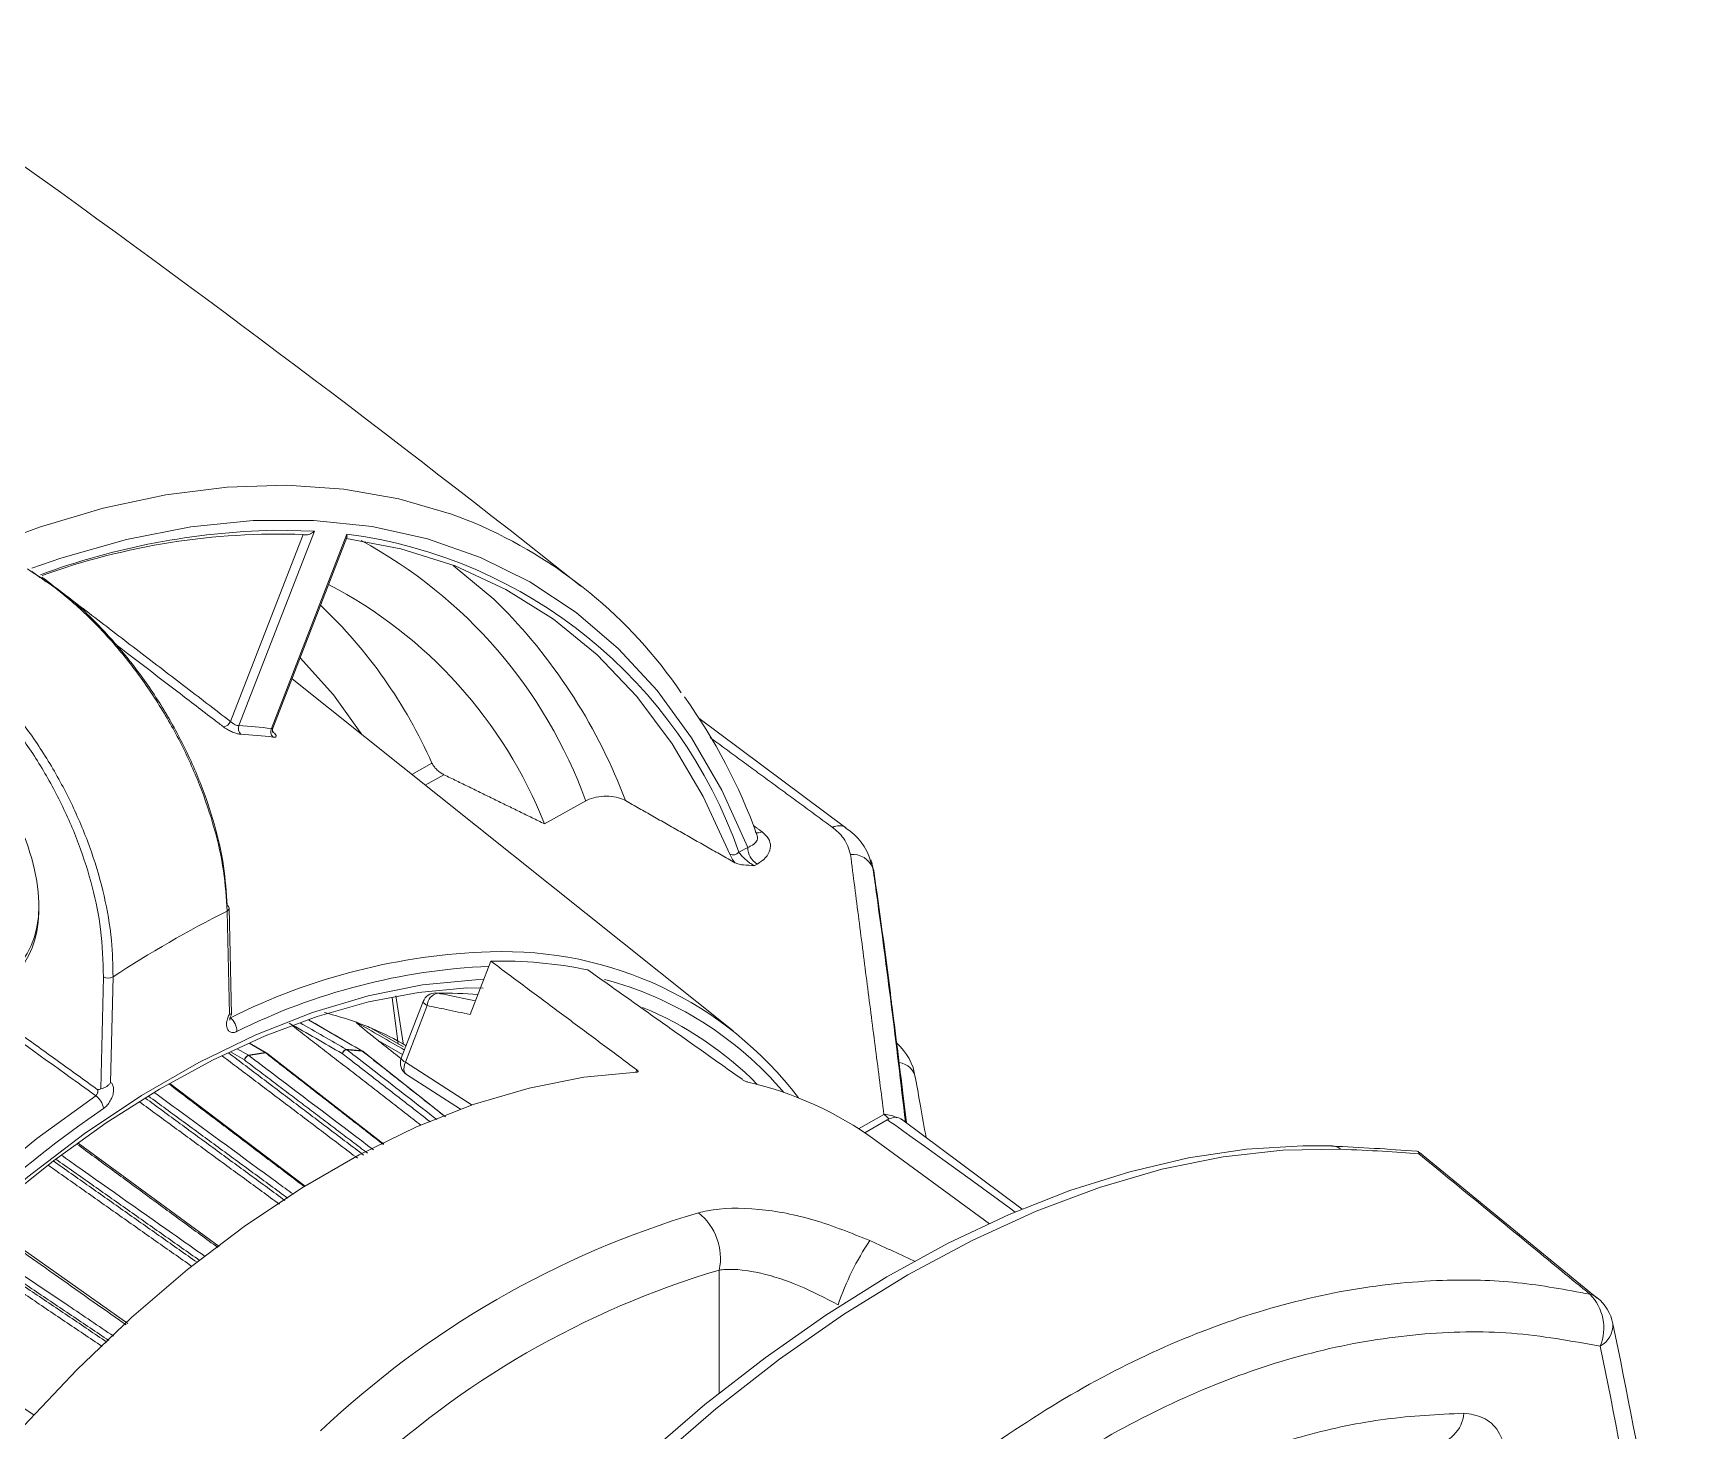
# Model space of a CAD drawing. Extents: x 2 to 136, y 1 to 99.
# Drawn here: x 105.066 to 108.715, y 10.778 to 13.861 of the extents above; entities that cross this region are included whole.
import ezdxf

# ---------------------------------------------------------------- set-up
doc = ezdxf.new("R2010")
doc.units = 0
doc.header["$MEASUREMENT"] = 0
doc.linetypes.add('SLD-Solid', pattern=[0])
doc.layers.add('OBJECT', color=7, linetype='CONTINUOUS')

msp = doc.modelspace()

# ---------------------------------------------------------------- linework, layer by layer
at = {"layer": 'OBJECT', "linetype": 'SLD-Solid', "lineweight": 15}
for p, q in [((105.501, 12.3426), (105.661, 12.7551)), ((105.686, 12.7623), (105.5195, 12.3334)), ((105.5911, 12.327), (105.7575, 12.7559)), ((105.5945, 12.3279), (105.7577, 12.7484)), ((105.5963, 12.7643), (105.686, 12.7623)), ((106.6099, 11.6601), (105.6367, 12.4365)), ((106.8584, 12.1079), (106.5338, 12.3499)), ((105.9007, 12.2258), (105.9453, 12.2506)), ((105.9717, 12.2252), (105.9304, 12.2022)), ((106.1938, 12.1167), (106.2846, 12.1672)), ((106.6224, 12.0541), (106.6417, 12.0648)), ((106.6623, 12.0281), (106.6558, 12.0245)), ((106.9161, 12.0292), (106.9133, 12.0377)), ((105.4988, 11.6979), (105.4936, 11.9244)), ((105.5034, 11.6967), (105.498, 11.9309)), ((106.0752, 11.8139), (106.0296, 11.6963)), ((105.2152, 11.5322), (105.2207, 11.7794)), ((105.2419, 11.7791), (105.2367, 11.5466)), ((105.926, 11.7249), (105.8776, 11.6002)), ((105.8866, 11.5913), (105.935, 11.7161)), ((106.9921, 11.4574), (106.9612, 11.7059)), ((105.8828, 11.625), (105.8113, 11.6663)), ((105.5316, 11.5961), (105.5007, 11.6138)), ((105.5405, 11.6064), (105.5156, 11.6207)), ((105.5773, 11.6122), (105.542, 11.6328)), ((105.5798, 11.6118), (105.543, 11.6333)), ((105.8395, 11.4101), (105.5809, 11.611)), ((105.9755, 11.471), (105.7935, 11.6149)), ((105.8806, 11.6078), (105.8268, 11.6387)), ((106.0341, 11.4967), (105.8866, 11.5913)), ((106.3971, 11.5742), (106.3951, 11.5692)), ((105.6655, 11.3181), (105.3672, 11.5441)), ((105.8894, 11.564), (106.0086, 11.4876)), ((105.2208, 11.4891), (105.1664, 11.4509)), ((106.9422, 11.4757), (106.8862, 11.4445)), ((106.8999, 11.4354), (106.9492, 11.4639)), ((107.2473, 11.2667), (106.9812, 11.4655)), ((105.476, 11.1844), (105.1649, 11.4127)), ((107.1753, 11.235), (106.9223, 11.4197)), ((108.5154, 11.071), (108.1236, 11.3922)), ((105.2744, 11.0147), (104.9524, 11.2421)), ((106.579, 11.1327), (106.579, 10.8607)), ((105.068, 10.8126), (104.7396, 11.0345))]:
    msp.add_line(p, q, dxfattribs=at)
at = {"layer": 'OBJECT', "linetype": 'SLD-Solid', "lineweight": 15, "flags": 128}
for points in [[(104.98, 12.7342), (105.0795, 12.7709), (105.2203, 12.8129), (105.3585, 12.8425), (105.4935, 12.8594), (105.6245, 12.8635), (105.751, 12.855), (105.8724, 12.8337), (105.9881, 12.7998), (106.0382, 12.7805)], [(106.6417, 12.0648), (106.5847, 12.1911), (106.5179, 12.3065), (106.4418, 12.4107), (106.3567, 12.503), (106.263, 12.583), (106.1613, 12.6503), (106.052, 12.7044), (105.9358, 12.7453), (105.8131, 12.7725), (105.6848, 12.7861), (105.5513, 12.7858), (105.4133, 12.7718), (105.2717, 12.7441), (105.1271, 12.7029), (105.0629, 12.6806)], [(106.602, 12.05), (106.5436, 12.1772), (106.4751, 12.2932), (106.3969, 12.3974), (106.3094, 12.4892), (106.2131, 12.568), (106.1085, 12.6336), (105.9962, 12.6855), (105.8767, 12.7234), (105.7569, 12.7463)], [(105.9923, 12.6869), (106.0815, 12.6121), (106.1015, 12.5927)], [(105.6547, 12.4829), (105.7282, 12.401), (105.7909, 12.3135)], [(104.6892, 10.9895), (104.6943, 10.9952), (104.8109, 11.1186), (104.931, 11.2332), (105.0538, 11.3383), (105.1786, 11.4333), (105.3046, 11.5175), (105.4309, 11.5904), (105.5569, 11.6516), (105.6817, 11.7008), (105.8045, 11.7375), (105.9246, 11.7615), (106.0413, 11.7728), (106.0595, 11.7734)], [(104.6907, 10.9812), (104.7712, 11.069), (104.882, 11.1789), (104.9954, 11.2807), (105.1106, 11.3737), (105.2271, 11.4575), (105.3443, 11.5316), (105.4613, 11.5956), (105.5776, 11.6492), (105.6925, 11.6922), (105.8053, 11.7242), (105.9155, 11.7452), (106.0225, 11.7551), (106.0585, 11.7547)], [(105.8572, 11.7341), (105.8575, 11.7328), (105.8709, 11.632)], [(105.8658, 11.7372), (105.8818, 11.6331), (105.882, 11.6312)], [(105.935, 11.7161), (105.9314, 11.7184), (105.9286, 11.7205), (105.9268, 11.7224), (105.926, 11.724), (105.926, 11.7249)], [(105.9576, 11.7437), (105.9538, 11.7441), (105.9537, 11.7441)], [(105.7923, 11.6157), (105.7491, 11.6408), (105.6731, 11.6849)], [(105.7923, 11.6157), (105.792, 11.6158), (105.7909, 11.6162)], [(105.7935, 11.6149), (105.7928, 11.6153), (105.7917, 11.6156)], [(105.8866, 11.5913), (105.8847, 11.586), (105.8837, 11.5809), (105.8835, 11.576), (105.8842, 11.5717), (105.8857, 11.568), (105.8879, 11.5652), (105.8894, 11.564)], [(106.3972, 11.5693), (106.2802, 11.5582), (106.1597, 11.5342), (106.0364, 11.4975), (105.9112, 11.4483), (105.7847, 11.3869), (105.6579, 11.3137), (105.5315, 11.2291), (105.4062, 11.1337), (105.2829, 11.0281), (105.1624, 10.9129), (105.0454, 10.7889)], [(103.8745, 9.6889), (103.9311, 9.8445), (104.001, 10.0124), (104.0795, 10.1784), (104.1661, 10.3414), (104.2602, 10.5005), (104.3612, 10.6546), (104.4685, 10.8027), (104.5813, 10.944), (104.6991, 11.0774), (104.821, 11.2022), (104.9462, 11.3177), (105.0741, 11.4229), (105.2037, 11.5173)], [(107.2318, 11.2606), (107.2222, 11.2676), (107.132, 11.3332), (107.0717, 11.3769), (107.0314, 11.4061), (107.0044, 11.4254), (106.9863, 11.4384), (106.9742, 11.447), (106.9661, 11.4527), (106.9606, 11.4565), (106.9569, 11.459), (106.9544, 11.4607), (106.9528, 11.4618), (106.9516, 11.4625), (106.9509, 11.463), (106.9504, 11.4633), (106.95, 11.4635), (106.9498, 11.4637), (106.9496, 11.4638), (106.9495, 11.4638), (106.9494, 11.4639), (106.9493, 11.4639), (106.9493, 11.4639), (106.9492, 11.4639), (106.9492, 11.4639), (106.9492, 11.4639), (106.9492, 11.4639), (106.9492, 11.4639), (106.9492, 11.4639)], [(107.9305, 11.4065), (107.8657, 11.407), (107.7416, 11.3993), (107.6142, 11.3802), (107.4842, 11.3497), (107.352, 11.308), (107.2183, 11.2552), (107.0836, 11.1917), (106.9486, 11.1176), (106.8138, 11.0334), (106.6799, 10.9394), (106.5473, 10.8361), (106.4168, 10.7239), (106.2887, 10.6033), (106.1637, 10.4748), (106.0485, 10.3463), (106.0134, 10.305)], [(107.9495, 11.3993), (107.8218, 11.3972), (107.6902, 11.3824), (107.5551, 11.355), (107.4174, 11.315), (107.2776, 11.2626), (107.1364, 11.1982), (106.9945, 11.122), (106.8527, 11.0344), (106.7115, 10.9359), (106.5717, 10.8268), (106.4339, 10.7077), (106.2989, 10.5793), (106.1672, 10.442), (106.0395, 10.2967)]]:
    msp.add_lwpolyline(points, dxfattribs=at)
at = {"layer": 'OBJECT', "linetype": 'SLD-Solid', "lineweight": 15}
for centre, radius, start, end in [((86.5622, -12.213), 31.7217, 51.58312, 57.31953), ((105.6281, 11.8141), 1.0498, 34.3128, 67.0062), ((105.6344, 11.167), 1.5978, 91.3648, 110.2324), ((105.6094, 11.2085), 1.5475, 88.0903, 109.7914), ((105.6204, 11.7031), 1.0617, 19.3027, 82.5814), ((105.2845, 11.8052), 1.0635, 19.8999, 61.6873), ((105.245, 11.7397), 1.0209, 21.6704, 62.4367), ((104.9581, 11.8148), 1.0791, 23.8199, 46.5937), ((105.2299, 11.7389), 1.2201, 20.591, 44.4102), ((105.4923, 11.671), 1.2435, 19.8236, 35.7039), ((105.482, 12.3507), 0.0206, 280.6887, 336.9854), ((105.5353, 12.327), 0.017, 157.8833, 227.4939), ((105.4675, 11.3479), 0.9869, 82.8058, 86.975), ((105.4721, 11.335), 0.9808, 82.8058, 86.9752), ((105.6062, 12.3202), 0.0166, 155.8055, 227.1068), ((105.6041, 12.3233), 0.0105, 153.804, 209.0056), ((106.665, 12.1157), 0.0187, 248.9918, 296.9031), ((106.8429, 12.0829), 0.0299, 58.1072, 118.7355), ((106.7909, 11.9998), 0.1269, 16.2243, 58.0674), ((106.6093, 12.0665), 0.018, 246.059, 316.3404), ((106.6872, 12.0661), 0.0455, 181.624, 236.7431), ((106.873, 12.001), 0.0484, 21.568, 95.5173), ((105.2059, 11.4526), 1.8033, 18.1196, 18.3009), ((105.4904, 11.93), 0.00762, 6.2543, 65.0979), ((106.6067, 9.7057), 2.4823, 116.6411, 123.3535), ((105.4903, 11.9313), 0.00768, 295.2392, 356.4372), ((106.1183, 10.4602), 1.3752, 91.8697, 116.6829), ((106.1033, 11.0185), 0.8166, 37.234, 92.0919), ((106.1327, 10.4177), 1.3864, 92.5551, 116.4707), ((106.0997, 10.8825), 0.9316, 78.2745, 91.5064), ((105.2316, 11.8003), 0.0236, 242.5078, 295.8301), ((106.124, 11.0149), 0.7853, 40.446, 75.1207), ((105.954, 11.7141), 0.03, 90.4672, 158.7943), ((105.9644, 11.715), 0.0295, 103.5008, 177.9421), ((105.9657, 10.8271), 0.9166, 84.9365, 90.5105), ((105.5224, 11.6839), 0.0228, 146.2533, 179.5045), ((105.4784, 11.6602), 0.0364, 357.7678, 51.984), ((105.5484, 11.0415), 0.678, 70.15, 76.3755), ((105.5554, 11.0618), 0.6565, 67.0086, 70.1264), ((106.1177, 11.0044), 0.7657, 44.6228, 67.557), ((105.5603, 11.0731), 0.6442, 59.3978, 67.0163), ((105.5452, 11.5933), 0.0139, 109.6325, 168.4694), ((105.7162, 10.6078), 1.014, 97.8697, 99.9747), ((105.5366, 11.5997), 0.00784, 52.4988, 59.9316), ((105.7171, 10.6068), 1.0144, 97.87, 99.9739), ((105.578, 11.6084), 0.00383, 60.5225, 99.5304), ((105.5734, 11.6055), 0.00773, 52.3908, 59.9147), ((105.5788, 11.6081), 0.00359, 54.0236, 100.7324), ((105.5748, 11.6031), 0.01, 52.1506, 59.7505), ((105.7591, 11.6073), 0.0121, 100.0783, 165.0298), ((105.7599, 11.6053), 0.0135, 98.8142, 157.812), ((105.7534, 11.613), 0.00718, 51.8959, 59.9533), ((105.7049, 10.8454), 0.7756, 83.633, 86.1485), ((105.7058, 10.8454), 0.7749, 83.6317, 86.1493), ((105.7873, 11.61), 0.00712, 51.8209, 59.9429), ((105.7873, 11.6071), 0.01, 51.6682, 59.8519), ((106.8946, 11.5432), 0.1173, 7.1201, 49.8057), ((105.5463, 11.5911), 0.0156, 108.4876, 161.2534), ((105.9056, 11.5893), 0.03, 158.7943, 237.3381), ((105.891, 11.6047), 0.0141, 198.92, 251.8687), ((106.9705, 11.5486), 0.042, 8.8577, 82.6402), ((106.4702, 10.7984), 0.7684, 53.9565, 77.1044), ((105.1789, 11.483), 0.0423, 8.2541, 54.1988), ((106.9985, 8.9489), 3.1012, 126.2135, 138.7216), ((107.7159, 6.2593), 5.1511, 85.5298, 87.6166), ((107.9291, 11.3741), 0.0324, 51.0923, 87.5898), ((107.1238, 9.2735), 2.0717, 106.5663, 133.4284), ((106.4528, 11.1586), 0.1288, 348.4185, 51.4106), ((107.4028, 10.8671), 0.5926, 146.0732, 161.3859), ((107.1431, 9.2362), 1.9787, 106.5663, 133.4284), ((108.4231, 11.0047), 0.1066, 338.0127, 44.5723), ((108.4914, 11.0423), 0.038, 50.9992, 78.3337), ((108.4519, 10.9945), 0.1, 11.5386, 50.6365), ((108.4959, 11.0121), 0.054, 298.8954, 2.5994), ((86.9426, 6.5933), 22.055, 9.17682, 11.56393), ((108.1442, 10.8233), 0.0772, 275.9349, 355.2706)]:
    msp.add_arc(centre, radius, start, end, dxfattribs=at)
for centre, major_axis, ratio, start_param, end_param in [((104.85, 12.0562), (-0.1553, 0.2827), 0.593785, 3.015476, 8.328686), ((104.857, 12.0601), (-0.1503, 0.274), 0.594304, 2.447134, 3.9546), ((104.1096, 10.4316), (153.9999, -89.436), 0.010493, 1.565973, 1.56674), ((104.1096, 10.4316), (156.2256, -89.9492), 0.010617, 1.565547, 1.566226), ((104.1035, 10.432), (156.3507, -89.6467), 0.010209, 1.566136, 1.566882), ((104.1096, 10.4316), (156.3569, -89.647), 0.010262, 1.566144, 1.5668), ((98.036, 17.1128), (-8.6782, 15.0549), 0.435892, 3.994547, 4.058995)]:
    msp.add_ellipse(centre, major_axis=major_axis, ratio=ratio, start_param=start_param, end_param=end_param, dxfattribs=at)
for points, knots in [([(105.686, 12.7623), (105.6859, 12.7623), (105.6845, 12.761), (105.6808, 12.7582), (105.6748, 12.7552), (105.6689, 12.7539), (105.6643, 12.7538), (105.6621, 12.7547), (105.661, 12.7551)], [0, 0, 0, 0, 0.005425, 0.223558, 0.511223, 0.716486, 0.857854, 1, 1, 1, 1]), ([(105.7575, 12.7485), (105.7578, 12.7495), (105.7584, 12.7515), (105.7578, 12.7544), (105.7575, 12.7559), (105.7575, 12.7559)], [0, 0, 0, 0, 0.513233, 0.988195, 1, 1, 1, 1]), ([(105.4936, 11.9244), (105.4918, 11.9536), (105.4881, 12.0121), (105.4669, 12.1065), (105.4346, 12.2026), (105.3914, 12.2981), (105.3383, 12.3902), (105.2773, 12.4762), (105.2099, 12.5536), (105.1552, 12.6045), (105.103, 12.6466), (105.0747, 12.665), (105.0535, 12.6789)], [0, 0, 0, 0, 0.109694, 0.219388, 0.329104, 0.438818, 0.548255, 0.657689, 0.766753, 0.875815, 0.906647, 1, 1, 1, 1]), ([(105.1243, 12.6292), (105.1314, 12.6242), (105.1626, 12.6025), (105.2159, 12.55), (105.2819, 12.4754), (105.3414, 12.3912), (105.3933, 12.3015), (105.4356, 12.2082), (105.4673, 12.1145), (105.4881, 12.0225), (105.4918, 11.9655), (105.4936, 11.9369)], [0, 0, 0, 0, 0.035287, 0.15541, 0.275534, 0.396074, 0.516614, 0.637467, 0.758323, 0.87916, 1, 1, 1, 1]), ([(105.2207, 11.7794), (105.2199, 11.8139), (105.2182, 11.8775), (105.1977, 11.9775), (105.1679, 12.0726), (105.1269, 12.1666), (105.0766, 12.2565), (105.0181, 12.34), (104.9531, 12.4146), (104.8834, 12.4791), (104.8351, 12.5112), (104.8109, 12.5273)], [0, 0, 0, 0, 0.12882, 0.238011, 0.347201, 0.456082, 0.564962, 0.673719, 0.782476, 0.891238, 1, 1, 1, 1]), ([(104.8213, 12.5449), (104.846, 12.5284), (104.8955, 12.4955), (104.967, 12.4294), (105.0336, 12.353), (105.0936, 12.2675), (105.1452, 12.1754), (105.1873, 12.0793), (105.2182, 11.9817), (105.2328, 11.9085), (105.241, 11.8406), (105.2415, 11.8056), (105.2419, 11.7791)], [0, 0, 0, 0, 0.108758, 0.217516, 0.326265, 0.435016, 0.543883, 0.652751, 0.761922, 0.871094, 0.902393, 1, 1, 1, 1]), ([(105.4859, 12.3304), (105.4791, 12.3356), (105.4454, 12.3614), (105.3651, 12.4229), (105.2915, 12.4792), (105.245, 12.5149)], [0, 0, 0, 0, 0.084044, 0.420222, 1, 1, 1, 1]), ([(105.5195, 12.3334), (105.5184, 12.3335), (105.5161, 12.3337), (105.5116, 12.3354), (105.5071, 12.3377), (105.5035, 12.3403), (105.5017, 12.342), (105.501, 12.3426)], [0, 0, 0, 0, 0.214767, 0.42988, 0.646371, 0.865513, 1, 1, 1, 1]), ([(105.4859, 12.3304), (105.4873, 12.3294), (105.4912, 12.3266), (105.4988, 12.3222), (105.508, 12.3182), (105.5169, 12.3152), (105.5215, 12.3147), (105.5238, 12.3144)], [0, 0, 0, 0, 0.133248, 0.351387, 0.568098, 0.784185, 1, 1, 1, 1]), ([(105.5944, 12.328), (105.5943, 12.3278), (105.5943, 12.3271), (105.593, 12.3268), (105.5916, 12.3269), (105.5911, 12.327)], [0, 0, 0, 0, 0.163412, 0.695155, 1, 1, 1, 1]), ([(105.5949, 12.3081), (105.596, 12.308), (105.5989, 12.3077), (105.6017, 12.3087), (105.602, 12.3115), (105.5994, 12.3157), (105.5954, 12.3191), (105.5934, 12.3208)], [0, 0, 0, 0, 0.124187, 0.340922, 0.55947, 0.779612, 1, 1, 1, 1]), ([(105.9453, 12.2506), (105.9464, 12.2485), (105.9488, 12.2443), (105.955, 12.2372), (105.9624, 12.2308), (105.9682, 12.227), (105.9711, 12.2255), (105.9717, 12.2252)], [0, 0, 0, 0, 0.243971, 0.488094, 0.725807, 0.945379, 1, 1, 1, 1]), ([(105.2037, 11.5173), (105.2004, 11.5197), (105.1783, 11.5356), (105.0815, 11.6053), (104.774, 11.8269), (104.4853, 12.035), (104.2713, 12.1891)], [0, 0, 0, 0, 0.01065, 0.070826, 0.311529, 1, 1, 1, 1]), ([(106.2846, 12.1672), (106.2856, 12.1678), (106.2923, 12.1714), (106.3071, 12.1763), (106.3298, 12.1787), (106.3517, 12.1763), (106.3654, 12.1717), (106.3712, 12.1685), (106.3721, 12.168)], [0, 0, 0, 0, 0.046484, 0.287342, 0.526558, 0.753441, 0.964008, 1, 1, 1, 1]), ([(106.6417, 12.0648), (106.6442, 12.0659), (106.6518, 12.069), (106.6602, 12.076), (106.6647, 12.0847), (106.6625, 12.0904), (106.6617, 12.0926)], [0, 0, 0, 0, 0.164137, 0.498136, 0.805422, 1, 1, 1, 1]), ([(106.6735, 12.099), (106.6787, 12.0942), (106.6892, 12.0845), (106.6934, 12.0673), (106.6884, 12.05), (106.6764, 12.0367), (106.6658, 12.0302), (106.6623, 12.0281)], [0, 0, 0, 0, 0.21438, 0.428502, 0.649664, 0.885239, 1, 1, 1, 1]), ([(106.8684, 12.0492), (106.8648, 12.0616), (106.8587, 12.0832), (106.8375, 12.1014), (106.8285, 12.1091)], [0, 0, 0, 0, 0.576762, 1, 1, 1, 1]), ([(106.6134, 12.0312), (106.6124, 12.0325), (106.6083, 12.0379), (106.6045, 12.0444), (106.6025, 12.0489), (106.602, 12.05)], [0, 0, 0, 0, 0.201852, 0.805675, 1, 1, 1, 1]), ([(106.6224, 12.0541), (106.6229, 12.0534), (106.6248, 12.0507), (106.6293, 12.0454), (106.6366, 12.0384), (106.6445, 12.0318), (106.6511, 12.0272), (106.6547, 12.0251), (106.6558, 12.0245)], [0, 0, 0, 0, 0.075036, 0.307049, 0.521161, 0.719371, 0.908428, 1, 1, 1, 1]), ([(106.6558, 12.0245), (106.6557, 12.0245), (106.648, 12.0253), (106.6358, 12.0257), (106.621, 12.0278), (106.6154, 12.0303), (106.6134, 12.0312)], [0, 0, 0, 0, 0.0049, 0.532791, 0.828447, 1, 1, 1, 1]), ([(106.9121, 12.0351), (106.9141, 12.0316), (106.917, 12.0263), (106.9178, 12.0207), (106.918, 12.0188)], [0, 0, 0, 0, 0.665329, 1, 1, 1, 1]), ([(106.918, 12.0188), (106.9208, 11.9988), (106.9347, 11.8985), (106.9598, 11.7119), (106.9794, 11.5455), (106.9896, 11.4592)], [0, 0, 0, 0, 0.107476, 0.537383, 1, 1, 1, 1]), ([(106.9601, 11.7127), (106.9588, 11.7229), (106.9465, 11.8231), (106.9324, 11.9234), (106.9198, 12.0134)], [0, 0, 0, 0, 0.101835, 1, 1, 1, 1]), ([(105.935, 11.7161), (105.9488, 11.7132), (105.9804, 11.7066), (106.0119, 11.7), (106.0296, 11.6963)], [0, 0, 0, 0, 0.438761, 1, 1, 1, 1]), ([(106.0412, 11.7262), (106.0315, 11.7282), (106.0036, 11.7341), (105.9758, 11.7399), (105.9576, 11.7437)], [0, 0, 0, 0, 0.34695, 1, 1, 1, 1]), ([(105.5147, 11.6588), (105.5143, 11.6586), (105.5112, 11.6572), (105.5054, 11.656), (105.4986, 11.6581), (105.4945, 11.6629), (105.4922, 11.6698), (105.492, 11.6783), (105.4943, 11.6886), (105.4974, 11.695), (105.4988, 11.6979)], [0, 0, 0, 0, 0.022263, 0.172986, 0.324528, 0.476036, 0.573112, 0.725602, 0.877165, 1, 1, 1, 1]), ([(105.4988, 11.6979), (105.4989, 11.6979), (105.5001, 11.6975), (105.5022, 11.6969), (105.5037, 11.6967), (105.5033, 11.6967), (105.5032, 11.6967)], [0, 0, 0, 0, 0.016452, 0.443662, 0.939709, 1, 1, 1, 1]), ([(105.8268, 11.6387), (105.8224, 11.6422), (105.8137, 11.6491), (105.8023, 11.6584), (105.7934, 11.6657), (105.7876, 11.6705), (105.7839, 11.6737), (105.7816, 11.6758), (105.7801, 11.6772), (105.7792, 11.6781), (105.7786, 11.6787), (105.7783, 11.6791), (105.7783, 11.6792), (105.7784, 11.6793), (105.7785, 11.6792), (105.7786, 11.6792)], [0, 0, 0, 0, 0.237979, 0.484148, 0.650086, 0.762113, 0.837909, 0.889366, 0.924478, 0.948612, 0.9654, 0.983338, 0.990532, 0.996562, 1, 1, 1, 1]), ([(106.9912, 11.458), (106.9895, 11.4731), (106.9798, 11.558), (106.969, 11.6429), (106.9601, 11.7127)], [0, 0, 0, 0, 0.17741, 1, 1, 1, 1]), ([(105.8113, 11.6663), (105.8113, 11.6663), (105.8113, 11.6663), (105.8113, 11.6663), (105.8114, 11.6663), (105.8117, 11.6662), (105.8118, 11.6661)], [0, 0, 0, 0, 0.067448, 0.179783, 0.555154, 1, 1, 1, 1]), ([(105.7578, 11.6186), (105.7623, 11.6152), (105.7844, 11.598), (105.8507, 11.5466), (105.9124, 11.4986), (105.9564, 11.4645)], [0, 0, 0, 0, 0.06703, 0.335148, 1, 1, 1, 1]), ([(105.5414, 11.6059), (105.5459, 11.6024), (105.5686, 11.5853), (105.6602, 11.516), (105.7473, 11.4501), (105.8163, 11.3979)], [0, 0, 0, 0, 0.049454, 0.247268, 1, 1, 1, 1]), ([(106.3972, 11.5693), (106.3979, 11.5693), (106.3992, 11.5695), (106.3999, 11.5704), (106.3997, 11.5717), (106.3986, 11.5731), (106.3975, 11.5739), (106.3971, 11.5742)], [0, 0, 0, 0, 0.219651, 0.439261, 0.659735, 0.880539, 1, 1, 1, 1]), ([(105.2152, 11.5322), (105.2169, 11.5327), (105.2202, 11.5336), (105.2266, 11.5366), (105.2322, 11.541), (105.2354, 11.5446), (105.2367, 11.5465), (105.2367, 11.5466)], [0, 0, 0, 0, 0.25952, 0.511585, 0.769406, 0.991449, 1, 1, 1, 1]), ([(105.2367, 11.5466), (105.2375, 11.5459), (105.2401, 11.5439), (105.2429, 11.5381), (105.2437, 11.5288), (105.2419, 11.5193), (105.2383, 11.5099), (105.233, 11.5009), (105.2265, 11.4934), (105.2223, 11.4902), (105.2208, 11.4891)], [0, 0, 0, 0, 0.065517, 0.218282, 0.370935, 0.523599, 0.616973, 0.766999, 0.916452, 1, 1, 1, 1]), ([(106.6293, 11.5535), (106.6301, 11.5529), (106.6318, 11.5518), (106.6349, 11.5501), (106.6379, 11.5487), (106.6402, 11.5478), (106.6413, 11.5475), (106.6416, 11.5474)], [0, 0, 0, 0, 0.219744, 0.439446, 0.659967, 0.880756, 1, 1, 1, 1]), ([(107.012, 11.5551), (107.0156, 11.535), (107.0232, 11.4917), (107.0309, 11.4485), (107.035, 11.4253)], [0, 0, 0, 0, 0.46575, 1, 1, 1, 1]), ([(105.2037, 11.5173), (105.2041, 11.5177), (105.2052, 11.5186), (105.2068, 11.521), (105.2079, 11.5239), (105.2083, 11.527), (105.2083, 11.5291), (105.208, 11.5304), (105.208, 11.5305)], [0, 0, 0, 0, 0.123143, 0.346274, 0.575888, 0.721628, 0.963156, 1, 1, 1, 1]), ([(105.208, 11.5305), (105.208, 11.5306), (105.2093, 11.5308), (105.2117, 11.5312), (105.214, 11.5319), (105.2152, 11.5322)], [0, 0, 0, 0, 0.016341, 0.508892, 1, 1, 1, 1]), ([(105.3329, 11.5244), (105.3489, 11.5127), (105.4389, 11.4467), (105.5412, 11.3719), (105.6274, 11.3087), (105.6396, 11.2998)], [0, 0, 0, 0, 0.156189, 0.881006, 1, 1, 1, 1]), ([(106.9423, 11.4757), (106.9478, 11.4754), (106.9581, 11.475), (106.9668, 11.4708), (106.9709, 11.4688)], [0, 0, 0, 0, 0.531848, 1, 1, 1, 1]), ([(106.9535, 11.4656), (106.9511, 11.4682), (106.9475, 11.4722), (106.9437, 11.4748), (106.9423, 11.4757)], [0, 0, 0, 0, 0.651804, 1, 1, 1, 1]), ([(106.9492, 11.4639), (106.9536, 11.4659), (106.9627, 11.4702), (106.9739, 11.4702), (106.9789, 11.4663), (106.9807, 11.4649)], [0, 0, 0, 0, 0.364891, 0.759758, 1, 1, 1, 1]), ([(108.1221, 11.389), (108.0963, 11.391), (108.0444, 11.3951), (107.9812, 11.3979), (107.9495, 11.3993)], [0, 0, 0, 0, 0.497922, 1, 1, 1, 1]), ([(108.1221, 11.389), (108.1221, 11.389), (108.1221, 11.3894), (108.1219, 11.3904), (108.1211, 11.3932), (108.12, 11.3962), (108.1177, 11.3949), (108.1174, 11.3947)], [0, 0, 0, 0, 0.008938, 0.085483, 0.262035, 0.899512, 1, 1, 1, 1]), ([(108.1232, 11.3918), (108.1234, 11.3921), (108.1241, 11.3934), (108.1231, 11.391), (108.1223, 11.3893), (108.1221, 11.389), (108.1221, 11.389)], [0, 0, 0, 0, 0.261956, 0.89275, 0.988967, 1, 1, 1, 1]), ([(108.4991, 11.0795), (108.4578, 11.1134), (108.3322, 11.2166), (108.2065, 11.3197), (108.1221, 11.389)], [0, 0, 0, 0, 0.328344, 1, 1, 1, 1]), ([(105.1279, 11.3861), (105.1338, 11.3819), (105.2154, 11.3244), (105.3212, 11.2499), (105.421, 11.1796), (105.4451, 11.1626)], [0, 0, 0, 0, 0.056131, 0.772016, 1, 1, 1, 1]), ([(106.9111, 11.1978), (106.8701, 11.2142), (106.7876, 11.2473), (106.6619, 11.2711), (106.5784, 11.2698), (106.5396, 11.2607), (106.5331, 11.2592)], [0, 0, 0, 0, 0.304165, 0.612213, 0.935018, 1, 1, 1, 1]), ([(104.9147, 11.2082), (104.9908, 11.157), (105.1003, 11.0832), (105.2098, 11.0094), (105.2432, 10.9869)], [0, 0, 0, 0, 0.695008, 1, 1, 1, 1]), ([(105.2709, 11.0116), (105.2659, 11.0152), (105.1586, 11.0909), (105.0513, 11.1667), (104.9489, 11.239)], [0, 0, 0, 0, 0.046514, 1, 1, 1, 1]), ([(106.579, 11.1327), (106.5834, 11.1332), (106.6102, 11.136), (106.6682, 11.129), (106.7548, 11.1008), (106.8125, 11.071), (106.8412, 11.0562)], [0, 0, 0, 0, 0.063317, 0.382239, 0.692331, 1, 1, 1, 1]), ([(106.3124, 9.8172), (106.3695, 9.9006), (106.4837, 10.0679), (106.6725, 10.2946), (106.8719, 10.4999), (107.0817, 10.6785), (107.2985, 10.8292), (107.5191, 10.9495), (107.7407, 11.0369), (107.9601, 11.0924), (108.1606, 11.1135), (108.341, 11.1091), (108.4464, 11.0893), (108.4991, 11.0795)], [0, 0, 0, 0, 0.094729, 0.189754, 0.284474, 0.379253, 0.474339, 0.569114, 0.662863, 0.756911, 0.850666, 0.925332, 1, 1, 1, 1]), ([(104.7397, 11.0346), (104.7965, 10.9962), (104.9059, 10.9223), (105.0154, 10.8483), (105.0681, 10.8127)], [0, 0, 0, 0, 0.518854, 1, 1, 1, 1]), ([(108.522, 10.9647), (108.4575, 10.9764), (108.3284, 10.9999), (108.1228, 10.9955), (107.9121, 10.9619), (107.6982, 10.8949), (107.4844, 10.7972), (107.2743, 10.6702), (107.0708, 10.5148), (106.8759, 10.3348), (106.7013, 10.1428), (106.5463, 9.9462), (106.4571, 9.8134), (106.4125, 9.7469)], [0, 0, 0, 0, 0.094108, 0.188508, 0.282606, 0.376776, 0.471253, 0.56542, 0.658464, 0.751806, 0.844857, 0.922428, 1, 1, 1, 1]), ([(106.7081, 9.9435), (106.751, 9.9941), (106.8367, 10.0952), (106.9739, 10.2339), (107.1171, 10.3614), (107.2645, 10.4746), (107.4136, 10.5719), (107.5647, 10.654), (107.7183, 10.7206), (107.8805, 10.7729), (108.0495, 10.8088), (108.1637, 10.8142), (108.2211, 10.817)], [0, 0, 0, 0, 0.095398, 0.190796, 0.288955, 0.387113, 0.482516, 0.577919, 0.676107, 0.774295, 0.886604, 1, 1, 1, 1]), ([(108.3171, 10.7291), (108.3114, 10.746), (108.2999, 10.7799), (108.2652, 10.8111), (108.2357, 10.815), (108.2211, 10.817)], [0, 0, 0, 0, 0.336948, 0.673845, 1, 1, 1, 1])]:
    msp.add_open_spline(points, degree=3, knots=knots, dxfattribs=at)
for points in [[(105.0633, 12.673), (105.0944, 12.6507)], [(105.0849, 12.6612), (105.501, 12.3426)], [(106.8285, 12.1091), (106.5591, 12.3069)], [(105.9717, 12.2252), (106.1938, 12.1167)], [(106.3721, 12.168), (106.6134, 12.0312)], [(106.6539, 12.1134), (106.6735, 12.099)], [(106.9422, 11.4757), (106.8684, 12.0492)], [(106.9198, 12.0134), (106.9166, 12.0228)], [(106.3971, 11.5742), (106.0752, 11.8139)], [(106.289, 11.7947), (106.6293, 11.5535)], [(104.8618, 11.78), (105.208, 11.5305)], [(105.9207, 11.4523), (105.6379, 11.6717)], [(105.4965, 11.6118), (105.7945, 11.3864)], [(105.8384, 11.4094), (105.5782, 11.6117)], [(105.9418, 11.4595), (105.7474, 11.6104)], [(105.9749, 11.4708), (105.7917, 11.6156)], [(105.8772, 11.5989), (105.8268, 11.6387)], [(105.7811, 11.3794), (105.4824, 11.6054)], [(105.8029, 11.3908), (105.5316, 11.5961)], [(105.6637, 11.3168), (105.3652, 11.543)], [(105.6087, 11.278), (105.3003, 11.5038)], [(105.3131, 11.5119), (105.6208, 11.2865)], [(105.6274, 11.2912), (105.3201, 11.5163)], [(106.9423, 11.4757), (106.9422, 11.4757)], [(105.4732, 11.1824), (105.1621, 11.4107)], [(105.4157, 11.1408), (105.0987, 11.3641)], [(105.1101, 11.3733), (105.4272, 11.1499)], [(105.4328, 11.1539), (105.1157, 11.3773)], [(105.2179, 10.9643), (104.8895, 11.1857)], [(104.9001, 11.1951), (105.2285, 10.9738)], [(105.2325, 10.9774), (104.9041, 11.1987)], [(107.0111, 11.1519), (106.9111, 11.1978)]]:
    msp.add_open_spline(points, degree=1, dxfattribs=at)

doc.saveas('drawing.dxf')
